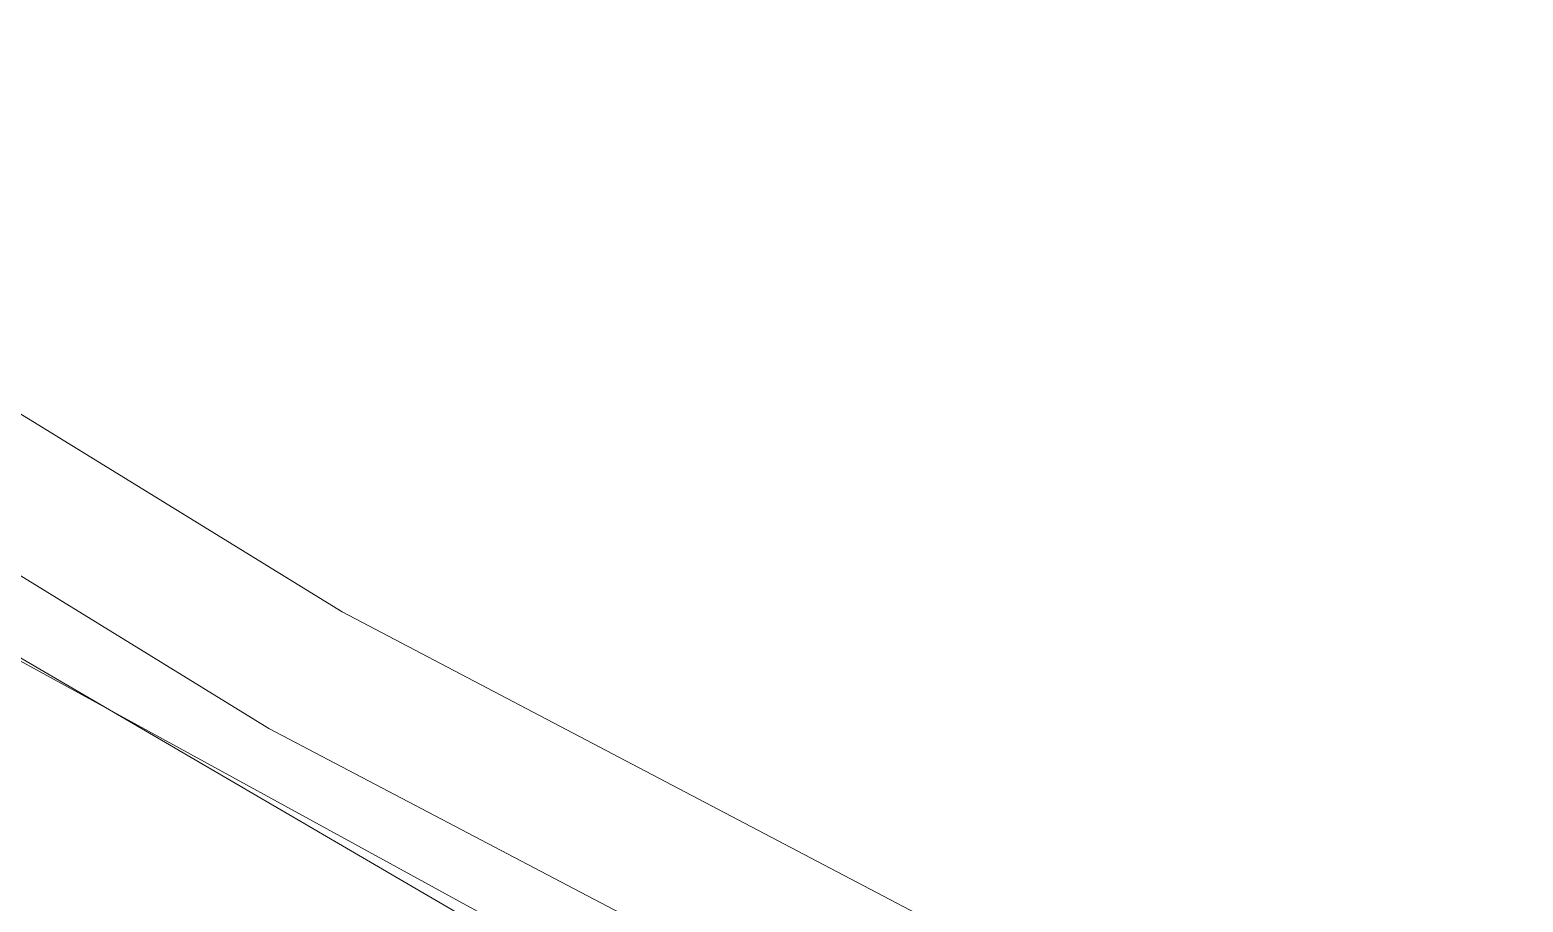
# Model space of a CAD drawing. Header units: millimetres. Extents: x 1177 to 4147, y 93 to 2194.
# Drawn here: x 2552.14 to 2584.33, y 1051.89 to 1070.69 of the extents above; entities that cross this region are included whole.
import ezdxf

# ---------------------------------------------------------------- set-up
doc = ezdxf.new("R2010")
doc.units = ezdxf.units.MM
doc.header["$LTSCALE"] = 0.1
doc.layers.get('0').update_dxf_attribs({"lineweight": 13})

# ---------------------------------------------------------------- blocks, each defined once
blk = doc.blocks.new('02')
for p, q in [((4437.242, 1088.383), (4405.308, 1106.991)), ((4409.242, 1104.407), (4457.667, 1077.918)), ((4424.659, 1102.91), (4464.428, 1082.046)), ((4422.405, 1099.322), (4467.017, 1075.917))]:
    blk.add_line(p, q)
for points in [[(4330.189, 1169.281), (4354.934, 1148.916), (4386.013, 1126.683), (4424.659, 1102.91)], [(4330.641, 1163.42), (4352.417, 1145.502), (4383.613, 1123.186), (4422.405, 1099.322)]]:
    blk.add_lwpolyline(points)

msp = doc.modelspace()

# ---------------------------------------------------------------- block references
at = {"xscale": 0.7, "yscale": 0.7, "zscale": 0.7}
msp.add_blockref('02', (-538.391, 286.112), dxfattribs=at)

doc.saveas('drawing.dxf')
